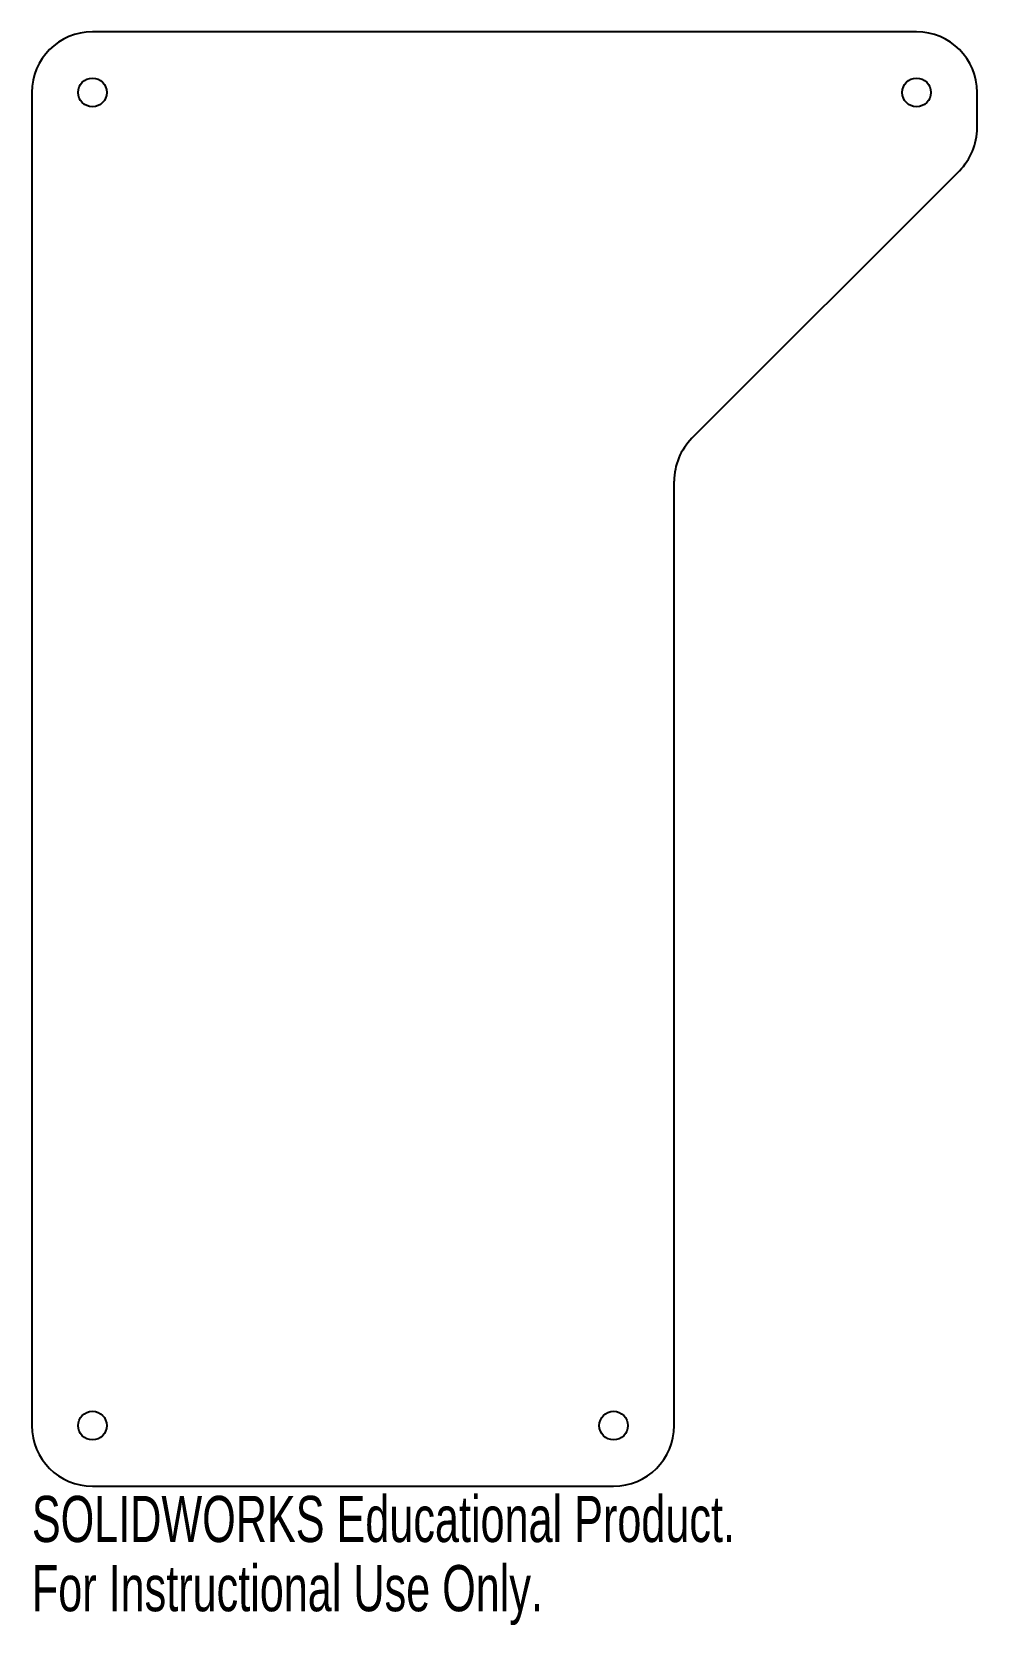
# Model space of a CAD drawing. Header units: inches. Extents: x -7 to -3.1, y -3.07 to 3.5.
import ezdxf

# ---------------------------------------------------------------- set-up
doc = ezdxf.new("R2010")
doc.units = ezdxf.units.IN
doc.header["$MEASUREMENT"] = 0
doc.styles.add('SLDTEXTSTYLE0', font='TXT', dxfattribs={"width": 0.7})

msp = doc.modelspace()

# ---------------------------------------------------------------- linework, layer by layer
at = {"color": 7, "linetype": 'Continuous', "lineweight": 25}
for p, q in [((-3.35, 3.5), (-6.75, 3.5)), ((-7, 3.25), (-7, -2.25)), ((-3.1, 3.1036), (-3.1, 3.25)), ((-4.2768, 1.8232), (-3.1732, 2.9268)), ((-4.35, -2.25), (-4.35, 1.6464)), ((-6.75, -2.5), (-4.6, -2.5))]:
    msp.add_line(p, q, dxfattribs=at)
for centre in [(-6.75, 3.25), (-3.35, 3.25), (-6.75, -2.25), (-4.6, -2.25)]:
    msp.add_circle(centre, 0.0591, dxfattribs=at)
for centre, start, end in [((-6.75, 3.25), 90, 180), ((-3.35, 3.25), 0, 90), ((-3.35, 3.1036), 315, 0), ((-4.1, 1.6464), 135, 180), ((-6.75, -2.25), 180, 270), ((-4.6, -2.25), 270, 0)]:
    msp.add_arc(centre, 0.25, start, end, dxfattribs=at)

# ---------------------------------------------------------------- texts
at = {"color": 7, "linetype": 'Continuous', "char_height": 0.1903, "attachment_point": 1, "style": 'SLDTEXTSTYLE0'}
for s, insert in [('SOLIDWORKS Educational Product.', (-7, -2.5401)), ('For Instructional Use Only.', (-7, -2.8256))]:
    msp.add_mtext(s, dxfattribs=dict(at, insert=insert))

doc.saveas('drawing.dxf')
